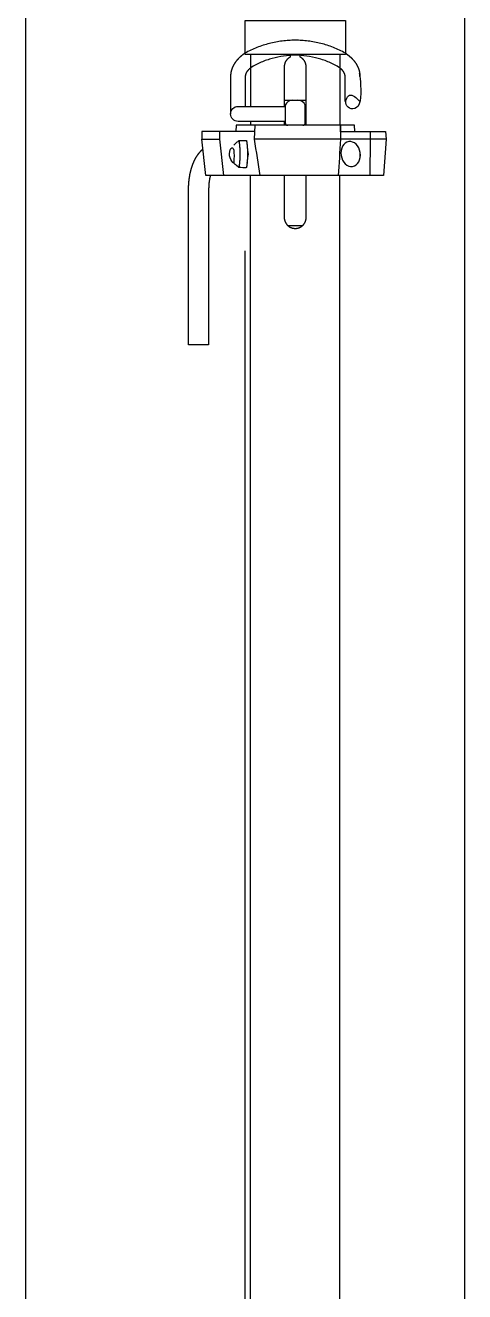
# Model space of a CAD drawing. Header units: millimetres. Extents: x 1924 to 471109, y -30014 to 109986.
# Drawn here: x 453370 to 453720, y 29561 to 30571 of the extents above; entities that cross this region are included whole.
import ezdxf

# ---------------------------------------------------------------- set-up
doc = ezdxf.new("R2010")
doc.units = ezdxf.units.MM
doc.header["$LTSCALE"] = 100
doc.linetypes.add('104', pattern=[4, 2, -2])
doc.linetypes.add('ACAD_ISO10W100', pattern=[18, 12, -3, 0, -3])
doc.layers.add('osy objektu', color=130, linetype='ACAD_ISO10W100', plot=False)
doc.layers.add('PERI_HIDDEN', color=30, linetype='104', plot=False)
doc.layers.add('rez sloupy', color=90, linetype='Continuous')

msp = doc.modelspace()

# ---------------------------------------------------------------- linework, layer by layer
at = {"color": 0, "linetype": 'ByBlock'}
for p, q in [((453549.37, 30547.612), (453549.37, 30506.112)), ((453620.46, 30547.612), (453620.46, 30491.112)), ((453576.165, 30511.112), (453593.665, 30511.112)), ((453524.645, 30486.112), (453524.645, 30480.112)), ((453549.37, 30494.112), (453549.37, 30491.112)), ((453576.165, 30494.112), (453576.165, 30491.112)), ((453579.057, 30411.112), (453590.772, 30411.112))]:
    msp.add_line(p, q, dxfattribs=at)
msp.add_lwpolyline([(453544.915, 30547.612), (453544.915, 30574.612), (453624.915, 30574.612), (453624.915, 30547.612)], close=True, dxfattribs=at)
for points in [[(453544.836, 30548.517), (453544.836, 30548.517), (453544.757, 30548.464), (453544.679, 30548.41), (453544.601, 30548.356), (453544.523, 30548.302), (453544.445, 30548.247), (453544.367, 30548.193), (453544.29, 30548.138), (453544.213, 30548.083), (453544.136, 30548.028), (453544.059, 30547.973), (453543.982, 30547.918), (453543.906, 30547.863), (453543.83, 30547.807), (453543.754, 30547.752), (453543.678, 30547.696), (453543.603, 30547.64), (453543.527, 30547.584), (453543.452, 30547.528), (453543.377, 30547.472), (453543.303, 30547.415), (453543.228, 30547.359), (453543.154, 30547.302), (453543.08, 30547.245), (453543.006, 30547.188), (453542.933, 30547.131), (453542.859, 30547.073), (453542.786, 30547.016), (453542.713, 30546.958), (453542.641, 30546.901), (453542.568, 30546.843), (453542.496, 30546.785), (453542.424, 30546.726), (453542.352, 30546.668), (453542.28, 30546.61), (453542.209, 30546.551), (453542.138, 30546.492), (453542.067, 30546.433), (453541.996, 30546.374), (453541.926, 30546.315), (453541.855, 30546.256), (453541.785, 30546.196), (453541.715, 30546.137), (453541.646, 30546.077), (453541.576, 30546.017), (453541.507, 30545.957), (453541.438, 30545.896), (453541.37, 30545.836), (453541.301, 30545.776), (453541.233, 30545.715), (453541.165, 30545.654), (453541.097, 30545.593), (453541.03, 30545.532), (453540.962, 30545.471), (453540.895, 30545.409), (453540.828, 30545.347), (453540.761, 30545.286), (453540.695, 30545.224), (453540.629, 30545.162), (453540.563, 30545.1), (453540.497, 30545.037), (453540.432, 30544.975), (453540.366, 30544.912), (453540.301, 30544.849), (453540.236, 30544.786), (453540.172, 30544.723), (453540.108, 30544.66), (453540.043, 30544.596), (453539.98, 30544.533), (453539.916, 30544.469), (453539.853, 30544.405), (453539.79, 30544.341), (453539.727, 30544.277), (453539.664, 30544.212), (453539.602, 30544.148), (453539.539, 30544.083), (453539.478, 30544.018), (453539.416, 30543.953), (453539.355, 30543.888), (453539.293, 30543.823), (453539.233, 30543.757), (453539.172, 30543.692), (453539.112, 30543.626), (453539.051, 30543.56), (453538.992, 30543.494), (453538.932, 30543.428), (453538.873, 30543.362), (453538.813, 30543.295), (453538.755, 30543.228), (453538.696, 30543.162), (453538.638, 30543.095), (453538.58, 30543.027), (453538.522, 30542.96), (453538.464, 30542.893), (453538.407, 30542.825), (453538.35, 30542.757), (453538.293, 30542.689), (453538.237, 30542.621), (453538.181, 30542.553), (453538.125, 30542.485), (453538.069, 30542.416), (453538.014, 30542.348), (453537.959, 30542.279), (453537.904, 30542.21), (453537.849, 30542.141), (453537.795, 30542.071), (453537.741, 30542.002), (453537.687, 30541.932), (453537.634, 30541.863), (453537.581, 30541.793), (453537.528, 30541.723), (453537.475, 30541.652), (453537.423, 30541.582), (453537.371, 30541.511), (453537.319, 30541.441), (453537.268, 30541.37), (453537.217, 30541.299), (453537.166, 30541.228), (453537.115, 30541.156), (453537.065, 30541.085), (453537.015, 30541.013), (453536.965, 30540.941), (453536.916, 30540.87), (453536.867, 30540.797), (453536.818, 30540.725), (453536.769, 30540.653), (453536.721, 30540.58), (453536.673, 30540.508), (453536.625, 30540.435), (453536.578, 30540.362), (453536.531, 30540.288), (453536.484, 30540.215), (453536.438, 30540.142), (453536.392, 30540.068), (453536.346, 30539.994), (453536.3, 30539.92), (453536.255, 30539.846), (453536.21, 30539.772), (453536.165, 30539.697), (453536.121, 30539.623), (453536.077, 30539.548), (453536.033, 30539.473), (453535.99, 30539.398), (453535.947, 30539.323), (453535.904, 30539.248), (453535.862, 30539.172), (453535.82, 30539.096), (453535.778, 30539.02), (453535.736, 30538.944), (453535.695, 30538.868), (453535.654, 30538.792), (453535.614, 30538.716), (453535.573, 30538.639), (453535.534, 30538.562), (453535.494, 30538.485), (453535.455, 30538.408), (453535.416, 30538.331), (453535.377, 30538.253), (453535.339, 30538.176), (453535.301, 30538.098), (453535.263, 30538.02), (453535.226, 30537.942), (453535.189, 30537.864), (453535.153, 30537.786), (453535.117, 30537.707), (453535.081, 30537.628), (453535.045, 30537.55), (453535.01, 30537.471), (453534.975, 30537.392), (453534.941, 30537.312), (453534.907, 30537.233), (453534.873, 30537.153), (453534.84, 30537.074), (453534.807, 30536.994), (453534.774, 30536.914), (453534.742, 30536.834), (453534.71, 30536.753), (453534.678, 30536.673), (453534.647, 30536.592), (453534.616, 30536.512), (453534.586, 30536.431), (453534.556, 30536.35), (453534.526, 30536.269), (453534.497, 30536.188), (453534.468, 30536.106), (453534.439, 30536.025), (453534.411, 30535.943), (453534.383, 30535.862), (453534.355, 30535.78), (453534.328, 30535.698), (453534.302, 30535.616), (453534.275, 30535.534), (453534.249, 30535.452), (453534.224, 30535.369), (453534.198, 30535.287), (453534.173, 30535.204), (453534.149, 30535.122), (453534.125, 30535.039), (453534.101, 30534.956), (453534.078, 30534.873), (453534.055, 30534.79), (453534.032, 30534.707), (453534.01, 30534.623), (453533.988, 30534.54), (453533.967, 30534.457), (453533.946, 30534.373), (453533.925, 30534.289), (453533.905, 30534.206), (453533.885, 30534.122), (453533.866, 30534.038), (453533.847, 30533.954), (453533.828, 30533.87), (453533.81, 30533.786), (453533.792, 30533.701), (453533.774, 30533.617), (453533.757, 30533.533), (453533.741, 30533.448), (453533.724, 30533.364), (453533.709, 30533.279), (453533.693, 30533.194), (453533.678, 30533.109), (453533.663, 30533.025), (453533.649, 30532.94), (453533.635, 30532.855), (453533.622, 30532.77), (453533.609, 30532.685), (453533.596, 30532.6), (453533.584, 30532.514), (453533.572, 30532.429), (453533.561, 30532.344), (453533.55, 30532.258), (453533.54, 30532.173), (453533.53, 30532.088), (453533.52, 30532.002), (453533.511, 30531.916), (453533.502, 30531.831), (453533.493, 30531.745), (453533.485, 30531.66), (453533.478, 30531.574), (453533.471, 30531.488), (453533.464, 30531.402), (453533.458, 30531.316), (453533.452, 30531.231), (453533.446, 30531.145), (453533.441, 30531.059), (453533.437, 30530.973), (453533.433, 30530.887), (453533.429, 30530.801), (453533.426, 30530.715), (453533.423, 30530.629), (453533.42, 30530.542), (453533.418, 30530.456), (453533.417, 30530.37), (453533.416, 30530.284), (453533.415, 30530.198), (453533.415, 30530.112), (453533.415, 30500.112)], [(453580.915, 30547.612), (453580.915, 30545.394), (453580.78, 30545.323), (453580.646, 30545.25), (453580.514, 30545.174), (453580.384, 30545.097), (453580.255, 30545.017), (453580.128, 30544.935), (453580.003, 30544.852), (453579.879, 30544.766), (453579.757, 30544.679), (453579.637, 30544.59), (453579.519, 30544.499), (453579.403, 30544.406), (453579.289, 30544.312), (453579.177, 30544.217), (453579.067, 30544.12), (453578.959, 30544.022), (453578.854, 30543.922), (453578.751, 30543.822), (453578.649, 30543.72), (453578.549, 30543.615), (453578.451, 30543.508), (453578.353, 30543.399), (453578.257, 30543.288), (453578.163, 30543.175), (453578.07, 30543.06), (453577.979, 30542.943), (453577.889, 30542.823), (453577.801, 30542.702), (453577.715, 30542.579), (453577.63, 30542.455), (453577.548, 30542.328), (453577.467, 30542.2), (453577.388, 30542.071), (453577.312, 30541.94), (453577.238, 30541.807), (453577.166, 30541.673), (453577.096, 30541.537), (453577.028, 30541.4), (453576.963, 30541.262), (453576.9, 30541.123), (453576.84, 30540.982), (453576.782, 30540.841), (453576.727, 30540.698), (453576.675, 30540.555), (453576.625, 30540.41), (453576.578, 30540.265), (453576.533, 30540.119), (453576.491, 30539.972), (453576.451, 30539.825), (453576.414, 30539.678), (453576.38, 30539.53), (453576.348, 30539.382), (453576.319, 30539.233), (453576.292, 30539.085), (453576.268, 30538.936), (453576.246, 30538.788), (453576.227, 30538.639), (453576.21, 30538.491), (453576.197, 30538.343), (453576.185, 30538.196), (453576.176, 30538.049), (453576.17, 30537.902), (453576.166, 30537.757), (453576.165, 30537.612), (453576.165, 30506.112)], [(453593.665, 30491.112), (453593.665, 30537.612), (453593.663, 30537.757), (453593.66, 30537.902), (453593.653, 30538.049), (453593.644, 30538.196), (453593.633, 30538.343), (453593.619, 30538.491), (453593.602, 30538.639), (453593.583, 30538.788), (453593.562, 30538.936), (453593.538, 30539.085), (453593.511, 30539.233), (453593.481, 30539.382), (453593.45, 30539.53), (453593.415, 30539.678), (453593.378, 30539.825), (453593.339, 30539.972), (453593.296, 30540.119), (453593.252, 30540.265), (453593.204, 30540.41), (453593.155, 30540.555), (453593.102, 30540.698), (453593.047, 30540.841), (453592.989, 30540.982), (453592.929, 30541.123), (453592.867, 30541.262), (453592.801, 30541.4), (453592.734, 30541.537), (453592.664, 30541.673), (453592.592, 30541.807), (453592.518, 30541.94), (453592.441, 30542.071), (453592.362, 30542.2), (453592.282, 30542.328), (453592.199, 30542.455), (453592.115, 30542.579), (453592.029, 30542.702), (453591.941, 30542.823), (453591.851, 30542.943), (453591.76, 30543.06), (453591.667, 30543.175), (453591.572, 30543.288), (453591.476, 30543.399), (453591.379, 30543.508), (453591.28, 30543.615), (453591.18, 30543.72), (453591.079, 30543.822), (453590.976, 30543.922), (453590.87, 30544.022), (453590.762, 30544.12), (453590.653, 30544.217), (453590.541, 30544.312), (453590.427, 30544.406), (453590.31, 30544.499), (453590.192, 30544.59), (453590.072, 30544.679), (453589.951, 30544.766), (453589.827, 30544.852), (453589.701, 30544.935), (453589.574, 30545.017), (453589.446, 30545.097), (453589.315, 30545.174), (453589.183, 30545.25), (453589.05, 30545.323), (453588.915, 30545.394), (453588.915, 30547.612)], [(453545.415, 30506.112), (453545.415, 30530.112), (453545.415, 30530.199), (453545.417, 30530.287), (453545.421, 30530.375), (453545.425, 30530.463), (453545.431, 30530.551), (453545.439, 30530.64), (453545.448, 30530.73), (453545.453, 30530.774), (453545.458, 30530.819), (453545.464, 30530.864), (453545.47, 30530.909), (453545.477, 30530.954), (453545.484, 30531), (453545.491, 30531.045), (453545.499, 30531.091), (453545.507, 30531.136), (453545.516, 30531.182), (453545.525, 30531.228), (453545.534, 30531.274), (453545.544, 30531.32), (453545.554, 30531.366), (453545.565, 30531.413), (453545.576, 30531.459), (453545.587, 30531.506), (453545.599, 30531.553), (453545.612, 30531.6), (453545.625, 30531.647), (453545.638, 30531.694), (453545.652, 30531.742), (453545.666, 30531.789), (453545.681, 30531.837), (453545.696, 30531.885), (453545.712, 30531.933), (453545.728, 30531.981), (453545.744, 30532.03), (453545.762, 30532.078), (453545.779, 30532.127), (453545.797, 30532.176), (453545.816, 30532.225), (453545.835, 30532.274), (453545.854, 30532.324), (453545.875, 30532.373), (453545.895, 30532.423), (453545.916, 30532.473), (453545.938, 30532.523), (453545.96, 30532.574), (453545.983, 30532.625), (453546.006, 30532.675), (453546.03, 30532.726), (453546.054, 30532.778), (453546.079, 30532.829), (453546.104, 30532.881), (453546.13, 30532.933), (453546.157, 30532.985), (453546.184, 30533.037), (453546.211, 30533.09), (453546.239, 30533.143), (453546.268, 30533.196), (453546.297, 30533.249), (453546.327, 30533.302), (453546.358, 30533.356), (453546.389, 30533.41), (453546.42, 30533.464), (453546.453, 30533.519), (453546.486, 30533.574), (453546.519, 30533.629), (453546.553, 30533.684), (453546.588, 30533.739), (453546.623, 30533.795), (453546.659, 30533.851), (453546.695, 30533.907), (453546.733, 30533.963), (453546.771, 30534.02), (453546.809, 30534.077), (453546.848, 30534.134), (453546.888, 30534.191), (453546.928, 30534.248), (453546.969, 30534.305), (453547.011, 30534.363), (453547.054, 30534.421), (453547.097, 30534.479), (453547.14, 30534.537), (453547.185, 30534.595), (453547.23, 30534.653), (453547.275, 30534.712), (453547.322, 30534.77), (453547.369, 30534.829), (453547.416, 30534.888), (453547.465, 30534.947), (453547.514, 30535.007), (453547.563, 30535.066), (453547.614, 30535.126), (453547.665, 30535.185), (453547.716, 30535.245), (453547.769, 30535.305), (453547.822, 30535.365), (453547.875, 30535.425), (453547.93, 30535.485), (453547.985, 30535.545), (453548.04, 30535.606), (453548.097, 30535.666), (453548.154, 30535.727), (453548.212, 30535.787), (453548.27, 30535.848), (453548.329, 30535.909), (453548.389, 30535.97), (453548.45, 30536.031), (453548.511, 30536.092), (453548.573, 30536.153), (453548.635, 30536.214), (453548.698, 30536.276), (453548.762, 30536.337), (453548.827, 30536.398), (453548.893, 30536.46), (453548.959, 30536.521), (453549.025, 30536.583), (453549.093, 30536.644), (453549.161, 30536.706), (453549.23, 30536.768), (453549.299, 30536.829), (453549.37, 30536.891)], [(453620.46, 30536.891), (453620.53, 30536.829), (453620.6, 30536.768), (453620.669, 30536.706), (453620.737, 30536.644), (453620.804, 30536.583), (453620.871, 30536.521), (453620.937, 30536.46), (453621.003, 30536.398), (453621.067, 30536.337), (453621.132, 30536.276), (453621.195, 30536.214), (453621.258, 30536.153), (453621.32, 30536.092), (453621.381, 30536.031), (453621.441, 30535.97), (453621.501, 30535.909), (453621.561, 30535.848), (453621.619, 30535.787), (453621.677, 30535.726), (453621.734, 30535.666), (453621.79, 30535.605), (453621.846, 30535.545), (453621.901, 30535.485), (453621.955, 30535.425), (453622.009, 30535.365), (453622.062, 30535.305), (453622.114, 30535.246), (453622.165, 30535.186), (453622.216, 30535.127), (453622.266, 30535.067), (453622.315, 30535.008), (453622.364, 30534.949), (453622.412, 30534.89), (453622.46, 30534.832), (453622.506, 30534.773), (453622.552, 30534.714), (453622.598, 30534.656), (453622.643, 30534.598), (453622.687, 30534.54), (453622.73, 30534.482), (453622.773, 30534.425), (453622.815, 30534.367), (453622.857, 30534.31), (453622.897, 30534.252), (453622.938, 30534.195), (453622.977, 30534.139), (453623.016, 30534.082), (453623.055, 30534.025), (453623.092, 30533.969), (453623.13, 30533.913), (453623.166, 30533.857), (453623.202, 30533.801), (453623.237, 30533.745), (453623.272, 30533.69), (453623.306, 30533.634), (453623.339, 30533.579), (453623.372, 30533.524), (453623.405, 30533.469), (453623.436, 30533.415), (453623.467, 30533.36), (453623.498, 30533.306), (453623.528, 30533.252), (453623.557, 30533.198), (453623.586, 30533.145), (453623.614, 30533.091), (453623.642, 30533.038), (453623.669, 30532.985), (453623.696, 30532.932), (453623.722, 30532.88), (453623.747, 30532.827), (453623.772, 30532.775), (453623.796, 30532.723), (453623.82, 30532.671), (453623.844, 30532.62), (453623.866, 30532.568), (453623.888, 30532.517), (453623.91, 30532.466), (453623.931, 30532.416), (453623.952, 30532.365), (453623.972, 30532.315), (453623.992, 30532.265), (453624.011, 30532.215), (453624.029, 30532.166), (453624.047, 30532.116), (453624.065, 30532.067), (453624.082, 30532.019), (453624.098, 30531.97), (453624.114, 30531.922), (453624.13, 30531.873), (453624.145, 30531.826), (453624.16, 30531.778), (453624.174, 30531.73), (453624.188, 30531.683), (453624.201, 30531.636), (453624.214, 30531.589), (453624.227, 30531.542), (453624.239, 30531.496), (453624.25, 30531.449), (453624.261, 30531.403), (453624.272, 30531.357), (453624.283, 30531.311), (453624.292, 30531.265), (453624.302, 30531.22), (453624.311, 30531.174), (453624.32, 30531.129), (453624.328, 30531.084), (453624.336, 30531.039), (453624.344, 30530.994), (453624.351, 30530.949), (453624.357, 30530.904), (453624.364, 30530.859), (453624.37, 30530.815), (453624.375, 30530.77), (453624.38, 30530.726), (453624.385, 30530.682), (453624.39, 30530.638), (453624.394, 30530.594), (453624.397, 30530.55), (453624.404, 30530.462), (453624.409, 30530.374), (453624.412, 30530.286), (453624.414, 30530.199), (453624.415, 30530.112), (453624.415, 30510.112)], [(453552.731, 30486.112), (453510.645, 30486.112), (453510.645, 30480.112)], [(453632.427, 30486.112), (453632.165, 30491.112), (453537.815, 30491.112), (453537.553, 30486.112)], [(453557.105, 30451.112), (453556.551, 30454.542), (453555.989, 30458.025), (453555.419, 30461.563), (453554.842, 30465.156), (453554.256, 30468.807), (453553.661, 30472.515), (453553.058, 30476.283), (453552.446, 30480.112), (453552.969, 30491.112)], [(453620.95, 30491.112), (453620.956, 30490.114), (453620.962, 30489.115), (453620.967, 30488.115), (453620.973, 30487.114), (453620.978, 30486.112), (453656.968, 30486.112), (453657.384, 30480.112), (453552.446, 30480.112)], [(453620.837, 30491.112), (453620.849, 30488.922), (453620.861, 30486.728), (453620.873, 30484.528), (453620.885, 30482.322), (453620.897, 30480.112), (453620.695, 30476.299), (453620.492, 30472.542), (453620.289, 30468.838), (453620.085, 30465.188), (453619.88, 30461.591), (453619.674, 30458.046), (453619.468, 30454.553), (453619.261, 30451.112)], [(453644.747, 30451.112), (453644.884, 30480.112), (453644.802, 30486.112)], [(453657.384, 30480.112), (453655.298, 30451.112), (453513.729, 30451.112), (453510.645, 30480.112), (453524.645, 30480.112), (453527.729, 30451.112)], [(453517.305, 30451.112), (453517.266, 30450.959), (453517.226, 30450.805), (453517.187, 30450.65), (453517.149, 30450.494), (453517.111, 30450.338), (453517.074, 30450.181), (453517.037, 30450.023), (453517.001, 30449.864), (453516.965, 30449.704), (453516.93, 30449.543), (453516.896, 30449.382), (453516.862, 30449.22), (453516.828, 30449.057), (453516.796, 30448.894), (453516.732, 30448.565), (453516.67, 30448.233), (453516.611, 30447.899), (453516.554, 30447.562), (453516.5, 30447.223), (453516.448, 30446.881), (453516.398, 30446.538), (453516.351, 30446.192), (453516.307, 30445.844), (453516.265, 30445.495), (453516.226, 30445.144), (453516.19, 30444.791), (453516.156, 30444.437), (453516.125, 30444.081), (453516.096, 30443.724), (453516.07, 30443.366), (453516.047, 30443.007), (453516.027, 30442.647), (453516.009, 30442.287), (453515.994, 30441.925), (453515.981, 30441.563), (453515.971, 30441.201), (453515.965, 30440.838), (453515.96, 30440.475), (453515.959, 30440.112), (453515.959, 30316.112), (453499.959, 30316.112), (453499.959, 30440.112), (453499.96, 30440.406), (453499.962, 30440.701), (453499.965, 30440.995), (453499.97, 30441.289), (453499.976, 30441.584), (453499.983, 30441.878), (453499.992, 30442.172), (453500.002, 30442.466), (453500.014, 30442.76), (453500.027, 30443.053), (453500.041, 30443.347), (453500.057, 30443.64), (453500.073, 30443.933), (453500.092, 30444.226), (453500.111, 30444.518), (453500.132, 30444.811), (453500.155, 30445.103), (453500.178, 30445.394), (453500.203, 30445.686), (453500.23, 30445.977), (453500.258, 30446.268), (453500.287, 30446.558), (453500.317, 30446.848), (453500.349, 30447.138), (453500.382, 30447.427), (453500.417, 30447.715), (453500.453, 30448.004), (453500.49, 30448.291), (453500.528, 30448.579), (453500.568, 30448.866), (453500.609, 30449.152), (453500.652, 30449.437), (453500.696, 30449.723), (453500.741, 30450.007), (453500.788, 30450.291), (453500.836, 30450.574), (453500.885, 30450.857), (453500.936, 30451.139), (453500.988, 30451.421), (453501.041, 30451.701), (453501.096, 30451.981), (453501.152, 30452.261), (453501.21, 30452.539), (453501.268, 30452.817), (453501.328, 30453.094), (453501.39, 30453.371), (453501.453, 30453.646), (453501.517, 30453.921), (453501.582, 30454.195), (453501.649, 30454.469), (453501.718, 30454.741), (453501.787, 30455.012), (453501.858, 30455.283), (453501.931, 30455.553), (453502.004, 30455.822), (453502.079, 30456.09), (453502.156, 30456.357), (453502.234, 30456.623), (453502.313, 30456.888), (453502.393, 30457.152), (453502.475, 30457.416), (453502.559, 30457.678), (453502.643, 30457.939), (453502.73, 30458.199), (453502.773, 30458.329), (453502.817, 30458.458), (453502.861, 30458.588), (453502.906, 30458.717), (453502.951, 30458.845), (453502.996, 30458.974), (453503.042, 30459.102), (453503.088, 30459.23), (453503.134, 30459.357), (453503.181, 30459.485), (453503.228, 30459.612), (453503.275, 30459.738), (453503.323, 30459.865), (453503.371, 30459.991), (453503.419, 30460.117), (453503.468, 30460.243), (453503.517, 30460.368), (453503.566, 30460.493), (453503.616, 30460.618), (453503.666, 30460.743), (453503.717, 30460.867), (453503.768, 30460.991), (453503.819, 30461.114), (453503.87, 30461.238), (453503.922, 30461.361), (453503.975, 30461.484), (453504.027, 30461.606), (453504.08, 30461.728), (453504.134, 30461.85), (453504.187, 30461.972), (453504.242, 30462.093), (453504.296, 30462.214), (453504.351, 30462.335), (453504.406, 30462.455), (453504.462, 30462.575), (453504.518, 30462.695), (453504.574, 30462.814), (453504.631, 30462.933), (453504.688, 30463.052), (453504.745, 30463.17), (453504.803, 30463.289), (453504.862, 30463.406), (453504.92, 30463.524), (453504.979, 30463.641), (453505.039, 30463.758), (453505.098, 30463.874), (453505.159, 30463.991), (453505.219, 30464.107), (453505.28, 30464.222), (453505.341, 30464.337), (453505.403, 30464.452), (453505.465, 30464.567), (453505.528, 30464.681), (453505.591, 30464.795), (453505.654, 30464.908), (453505.718, 30465.021), (453505.782, 30465.134), (453505.847, 30465.247), (453505.912, 30465.359), (453505.977, 30465.471), (453506.043, 30465.582), (453506.109, 30465.693), (453506.176, 30465.804), (453506.242, 30465.914), (453506.31, 30466.024), (453506.378, 30466.134), (453506.446, 30466.243), (453506.515, 30466.352), (453506.584, 30466.461), (453506.653, 30466.569), (453506.723, 30466.677), (453506.793, 30466.784), (453506.864, 30466.892), (453506.935, 30466.998), (453507.007, 30467.105), (453507.079, 30467.211), (453507.151, 30467.316), (453507.224, 30467.422), (453507.298, 30467.526), (453507.371, 30467.631), (453507.446, 30467.735), (453507.52, 30467.839), (453507.596, 30467.942), (453507.671, 30468.045), (453507.747, 30468.148), (453507.824, 30468.25), (453507.901, 30468.352), (453507.978, 30468.453), (453508.056, 30468.554), (453508.134, 30468.655), (453508.213, 30468.755), (453508.293, 30468.855), (453508.372, 30468.954), (453508.453, 30469.053), (453508.533, 30469.152), (453508.615, 30469.25), (453508.696, 30469.347), (453508.779, 30469.445), (453508.862, 30469.541), (453508.945, 30469.638), (453509.029, 30469.733), (453509.113, 30469.829), (453509.198, 30469.924), (453509.283, 30470.018), (453509.369, 30470.112), (453509.455, 30470.206), (453509.542, 30470.299), (453509.629, 30470.391), (453509.717, 30470.483), (453509.806, 30470.575), (453509.895, 30470.666), (453509.984, 30470.757), (453510.075, 30470.847), (453510.165, 30470.937), (453510.256, 30471.026), (453510.348, 30471.114), (453510.44, 30471.202), (453510.533, 30471.29), (453510.627, 30471.377), (453510.721, 30471.464), (453510.815, 30471.55), (453510.91, 30471.635), (453511.006, 30471.72), (453511.102, 30471.805), (453511.199, 30471.888), (453511.296, 30471.972), (453511.394, 30472.055), (453511.493, 30472.137)], [(453549.415, 28633.112), (453549.415, 30327.362), (453549.37, 30342.362), (453549.37, 30451.112)], [(453576.165, 30451.112), (453576.165, 30417.612), (453576.165, 30417.508), (453576.167, 30417.404), (453576.171, 30417.3), (453576.175, 30417.195), (453576.181, 30417.09), (453576.188, 30416.985), (453576.197, 30416.879), (453576.206, 30416.773), (453576.217, 30416.668), (453576.23, 30416.562), (453576.243, 30416.455), (453576.258, 30416.349), (453576.275, 30416.243), (453576.292, 30416.137), (453576.311, 30416.031), (453576.331, 30415.924), (453576.353, 30415.818), (453576.376, 30415.712), (453576.4, 30415.607), (453576.425, 30415.501), (453576.452, 30415.395), (453576.48, 30415.29), (453576.51, 30415.185), (453576.54, 30415.08), (453576.572, 30414.976), (453576.606, 30414.872), (453576.64, 30414.768), (453576.676, 30414.665), (453576.714, 30414.562), (453576.752, 30414.46), (453576.792, 30414.358), (453576.833, 30414.257), (453576.876, 30414.156), (453576.92, 30414.056), (453576.965, 30413.957), (453577.011, 30413.858), (453577.059, 30413.76), (453577.108, 30413.662), (453577.158, 30413.565), (453577.209, 30413.469), (453577.261, 30413.374), (453577.315, 30413.279), (453577.369, 30413.185), (453577.425, 30413.092), (453577.482, 30412.999), (453577.539, 30412.908), (453577.598, 30412.817), (453577.658, 30412.727), (453577.718, 30412.638), (453577.78, 30412.55), (453577.842, 30412.463), (453577.906, 30412.377), (453577.97, 30412.292), (453578.035, 30412.208), (453578.101, 30412.125), (453578.168, 30412.043), (453578.235, 30411.961), (453578.303, 30411.881), (453578.372, 30411.802), (453578.442, 30411.725), (453578.512, 30411.648), (453578.583, 30411.572), (453578.655, 30411.498), (453578.727, 30411.425), (453578.8, 30411.352), (453578.875, 30411.281), (453578.95, 30411.21), (453579.027, 30411.139), (453579.105, 30411.07), (453579.184, 30411.001), (453579.264, 30410.932), (453579.345, 30410.865), (453579.427, 30410.798), (453579.51, 30410.732), (453579.595, 30410.667), (453579.68, 30410.603), (453579.766, 30410.54), (453579.853, 30410.477), (453579.941, 30410.416), (453580.03, 30410.355), (453580.12, 30410.295), (453580.21, 30410.237), (453580.302, 30410.179), (453580.394, 30410.122), (453580.487, 30410.067), (453580.581, 30410.012), (453580.676, 30409.958), (453580.772, 30409.906), (453580.868, 30409.855), (453580.965, 30409.805), (453581.062, 30409.756), (453581.161, 30409.708), (453581.259, 30409.662), (453581.359, 30409.617), (453581.459, 30409.573), (453581.56, 30409.53), (453581.661, 30409.489), (453581.763, 30409.449), (453581.865, 30409.411), (453581.968, 30409.373), (453582.071, 30409.337), (453582.175, 30409.303), (453582.279, 30409.269), (453582.383, 30409.237), (453582.488, 30409.206), (453582.593, 30409.177), (453582.698, 30409.149), (453582.804, 30409.122), (453582.909, 30409.097), (453583.015, 30409.073), (453583.121, 30409.05), (453583.227, 30409.028), (453583.334, 30409.008), (453583.44, 30408.989), (453583.546, 30408.972), (453583.652, 30408.955), (453583.758, 30408.94), (453583.865, 30408.927), (453583.971, 30408.914), (453584.076, 30408.903), (453584.182, 30408.893), (453584.288, 30408.885), (453584.393, 30408.878), (453584.498, 30408.872), (453584.603, 30408.867), (453584.707, 30408.864), (453584.811, 30408.862), (453584.915, 30408.862), (453585.018, 30408.862), (453585.122, 30408.864), (453585.227, 30408.867), (453585.332, 30408.872), (453585.437, 30408.878), (453585.542, 30408.885), (453585.647, 30408.893), (453585.753, 30408.903), (453585.859, 30408.914), (453585.965, 30408.927), (453586.071, 30408.94), (453586.177, 30408.955), (453586.283, 30408.972), (453586.39, 30408.989), (453586.496, 30409.008), (453586.602, 30409.028), (453586.708, 30409.05), (453586.814, 30409.073), (453586.92, 30409.097), (453587.026, 30409.122), (453587.131, 30409.149), (453587.236, 30409.177), (453587.341, 30409.206), (453587.446, 30409.237), (453587.551, 30409.269), (453587.655, 30409.303), (453587.758, 30409.337), (453587.862, 30409.373), (453587.964, 30409.411), (453588.067, 30409.449), (453588.168, 30409.489), (453588.27, 30409.53), (453588.37, 30409.573), (453588.471, 30409.617), (453588.57, 30409.662), (453588.669, 30409.708), (453588.767, 30409.756), (453588.865, 30409.805), (453588.962, 30409.855), (453589.058, 30409.906), (453589.153, 30409.958), (453589.248, 30410.012), (453589.342, 30410.067), (453589.435, 30410.122), (453589.528, 30410.179), (453589.619, 30410.237), (453589.71, 30410.295), (453589.8, 30410.355), (453589.889, 30410.416), (453589.977, 30410.477), (453590.064, 30410.54), (453590.15, 30410.603), (453590.235, 30410.667), (453590.319, 30410.732), (453590.402, 30410.798), (453590.485, 30410.865), (453590.566, 30410.932), (453590.646, 30411.001), (453590.725, 30411.07), (453590.802, 30411.139), (453590.879, 30411.21), (453590.955, 30411.281), (453591.029, 30411.352), (453591.102, 30411.425), (453591.175, 30411.498), (453591.246, 30411.572), (453591.317, 30411.648), (453591.388, 30411.725), (453591.457, 30411.802), (453591.526, 30411.881), (453591.594, 30411.961), (453591.662, 30412.043), (453591.729, 30412.125), (453591.795, 30412.208), (453591.86, 30412.292), (453591.924, 30412.377), (453591.987, 30412.463), (453592.05, 30412.55), (453592.111, 30412.638), (453592.172, 30412.727), (453592.232, 30412.817), (453592.29, 30412.908), (453592.348, 30412.999), (453592.405, 30413.092), (453592.46, 30413.185), (453592.515, 30413.279), (453592.568, 30413.374), (453592.621, 30413.469), (453592.672, 30413.565), (453592.722, 30413.662), (453592.771, 30413.76), (453592.818, 30413.858), (453592.865, 30413.957), (453592.91, 30414.056), (453592.954, 30414.156), (453592.996, 30414.257), (453593.037, 30414.358), (453593.077, 30414.46), (453593.116, 30414.562), (453593.153, 30414.665), (453593.189, 30414.768), (453593.224, 30414.872), (453593.257, 30414.976), (453593.289, 30415.08), (453593.32, 30415.185), (453593.349, 30415.29), (453593.377, 30415.395), (453593.404, 30415.501), (453593.43, 30415.607), (453593.454, 30415.712), (453593.477, 30415.818), (453593.498, 30415.924), (453593.518, 30416.031), (453593.537, 30416.137), (453593.555, 30416.243), (453593.571, 30416.349), (453593.586, 30416.455), (453593.6, 30416.562), (453593.612, 30416.668), (453593.623, 30416.773), (453593.633, 30416.879), (453593.641, 30416.985), (453593.649, 30417.09), (453593.654, 30417.195), (453593.659, 30417.3), (453593.662, 30417.404), (453593.664, 30417.508), (453593.665, 30417.612), (453593.665, 30451.112)], [(453620.415, 28633.112), (453620.415, 30327.362), (453620.46, 30342.362), (453620.46, 30451.112)]]:
    msp.add_lwpolyline(points, dxfattribs=at)
for points in [[(453576.915, 30494.112), (453539.415, 30494.112, -1), (453539.415, 30506.112), (453576.915, 30506.112)], [(453576.915, 30507.112), (453576.915, 30493.112, 0.41421356), (453578.915, 30491.112)], [(453590.915, 30491.112, 0.41421356), (453592.915, 30493.112), (453592.915, 30507.112)]]:
    msp.add_lwpolyline(points, format="xyb", dxfattribs=at)
for centre, start, end in [((453582.915, 30504.612), 90, 157.380135), ((453586.915, 30504.612), 22.619865, 90)]:
    msp.add_arc(centre, 6.5, start, end, dxfattribs=at)
at = {"color": 0, "linetype": 'ByBlock', "extrusion": (0, 0, -1)}
msp.add_ellipse((453629.104, 30468.112), major_axis=(1.499, -9.935), ratio=0.76164659, dxfattribs=at)
for centre, major_axis, ratio, start_param, end_param in [((453539.953, 30468.112), (0, 8.5), 0.8660254, 1.21344347, 1.92814919), ((453641.929, 30468.112), (-1.456, -9.972), 0.50974852, 1.21159877, 1.5187321)]:
    msp.add_ellipse(centre, major_axis=major_axis, ratio=ratio, start_param=start_param, end_param=end_param, dxfattribs=at)
at = {"color": 0, "linetype": 'ByBlock'}
for points, weights, knots in [([(453624.915, 30548.558), (453624.954, 30548.538), (453624.994, 30548.517), (453625.033, 30548.491), (453625.072, 30548.464), (453625.111, 30548.437), (453625.151, 30548.41), (453625.19, 30548.383), (453625.229, 30548.356), (453625.268, 30548.329), (453625.307, 30548.302), (453625.346, 30548.274), (453625.385, 30548.247), (453625.423, 30548.22), (453625.462, 30548.193), (453625.501, 30548.165), (453625.54, 30548.138), (453625.578, 30548.111), (453625.617, 30548.083), (453625.655, 30548.056), (453625.694, 30548.028), (453625.732, 30548.001), (453625.771, 30547.973), (453625.809, 30547.946), (453625.847, 30547.918), (453625.885, 30547.891), (453625.923, 30547.863), (453625.962, 30547.835), (453626, 30547.807), (453626.038, 30547.78), (453626.076, 30547.752), (453626.113, 30547.724), (453626.151, 30547.696), (453626.189, 30547.668), (453626.227, 30547.64), (453626.264, 30547.612), (453626.302, 30547.584), (453626.34, 30547.556), (453626.377, 30547.528), (453626.415, 30547.5), (453626.452, 30547.472), (453626.489, 30547.443), (453626.527, 30547.415), (453626.564, 30547.387), (453626.601, 30547.359), (453626.638, 30547.33), (453626.675, 30547.302), (453626.712, 30547.273), (453626.749, 30547.245), (453626.786, 30547.216), (453626.823, 30547.188), (453626.86, 30547.159), (453626.897, 30547.131), (453626.934, 30547.102), (453626.97, 30547.073), (453627.007, 30547.045), (453627.044, 30547.016), (453627.08, 30546.987), (453627.117, 30546.958), (453627.153, 30546.929), (453627.189, 30546.9), (453627.226, 30546.871), (453627.262, 30546.842), (453627.298, 30546.813), (453627.334, 30546.784), (453627.37, 30546.755), (453627.406, 30546.726), (453627.442, 30546.697), (453627.478, 30546.668), (453627.514, 30546.638), (453627.55, 30546.609), (453627.586, 30546.58), (453627.622, 30546.551), (453627.657, 30546.521), (453627.693, 30546.492), (453627.728, 30546.462), (453627.764, 30546.433), (453627.799, 30546.403), (453627.835, 30546.374), (453627.87, 30546.344), (453627.906, 30546.314), (453627.941, 30546.285), (453627.976, 30546.255), (453628.011, 30546.225), (453628.046, 30546.195), (453628.081, 30546.166), (453628.116, 30546.136), (453628.151, 30546.106), (453628.186, 30546.076), (453628.221, 30546.046), (453628.255, 30546.016), (453628.29, 30545.986), (453628.325, 30545.956), (453628.359, 30545.925), (453628.394, 30545.895), (453628.428, 30545.865), (453628.463, 30545.835), (453628.497, 30545.805), (453628.531, 30545.774), (453628.565, 30545.744), (453628.6, 30545.714), (453628.634, 30545.683), (453628.668, 30545.653), (453628.702, 30545.622), (453628.736, 30545.592), (453628.769, 30545.561), (453628.803, 30545.53), (453628.837, 30545.5), (453628.871, 30545.469), (453628.904, 30545.438), (453628.938, 30545.408), (453628.971, 30545.377), (453629.005, 30545.346), (453629.038, 30545.315), (453629.072, 30545.284), (453629.105, 30545.253), (453629.138, 30545.222), (453629.171, 30545.191), (453629.205, 30545.16), (453629.238, 30545.129), (453629.271, 30545.098), (453629.303, 30545.067), (453629.336, 30545.035), (453629.369, 30545.004), (453629.402, 30544.973), (453629.435, 30544.941), (453629.467, 30544.91), (453629.5, 30544.879), (453629.532, 30544.847), (453629.565, 30544.816), (453629.597, 30544.784), (453629.629, 30544.753), (453629.662, 30544.721), (453629.694, 30544.689), (453629.726, 30544.658), (453629.758, 30544.626), (453629.79, 30544.594), (453629.822, 30544.563), (453629.854, 30544.531), (453629.886, 30544.499), (453629.918, 30544.467), (453629.949, 30544.435), (453629.981, 30544.403), (453630.013, 30544.371), (453630.044, 30544.339), (453630.076, 30544.307), (453630.107, 30544.275), (453630.138, 30544.243), (453630.17, 30544.21), (453630.201, 30544.178), (453630.232, 30544.146), (453630.263, 30544.114), (453630.294, 30544.081), (453630.325, 30544.049), (453630.356, 30544.016), (453630.387, 30543.984), (453630.418, 30543.951), (453630.448, 30543.919), (453630.479, 30543.886), (453630.51, 30543.854), (453630.54, 30543.821), (453630.571, 30543.788), (453630.601, 30543.756), (453630.631, 30543.723), (453630.662, 30543.69), (453630.692, 30543.657), (453630.722, 30543.624), (453630.752, 30543.591), (453630.782, 30543.558), (453630.812, 30543.525), (453630.842, 30543.492), (453630.872, 30543.459), (453630.902, 30543.426), (453630.931, 30543.393), (453630.961, 30543.36), (453630.99, 30543.327), (453631.02, 30543.293), (453631.049, 30543.26), (453631.079, 30543.227), (453631.108, 30543.193), (453631.137, 30543.16), (453631.166, 30543.126), (453631.195, 30543.093), (453631.224, 30543.059), (453631.253, 30543.026), (453631.282, 30542.992), (453631.311, 30542.959), (453631.34, 30542.925), (453631.369, 30542.891), (453631.397, 30542.857), (453631.426, 30542.824), (453631.454, 30542.79), (453631.483, 30542.756), (453631.511, 30542.722), (453631.539, 30542.688), (453631.568, 30542.654), (453631.596, 30542.62), (453631.624, 30542.586), (453631.652, 30542.552), (453631.68, 30542.518), (453631.708, 30542.483), (453631.736, 30542.449), (453631.763, 30542.415), (453631.791, 30542.381), (453631.819, 30542.346), (453631.846, 30542.312), (453631.874, 30542.278), (453631.901, 30542.243), (453631.928, 30542.209), (453631.956, 30542.174), (453631.983, 30542.14), (453632.01, 30542.105), (453632.037, 30542.07), (453632.064, 30542.036), (453632.091, 30542.001), (453632.118, 30541.966), (453632.145, 30541.931), (453632.171, 30541.896), (453632.198, 30541.862), (453632.225, 30541.827), (453632.251, 30541.792), (453632.277, 30541.757), (453632.304, 30541.722), (453632.33, 30541.687), (453632.356, 30541.651), (453632.382, 30541.616), (453632.409, 30541.581), (453632.435, 30541.546), (453632.461, 30541.511), (453632.486, 30541.475), (453632.512, 30541.44), (453632.538, 30541.405), (453632.564, 30541.369), (453632.589, 30541.334), (453632.615, 30541.298), (453632.64, 30541.263), (453632.665, 30541.227), (453632.691, 30541.191), (453632.716, 30541.156), (453632.741, 30541.12), (453632.766, 30541.084), (453632.791, 30541.049), (453632.816, 30541.013), (453632.841, 30540.977), (453632.866, 30540.941), (453632.89, 30540.905), (453632.915, 30540.869), (453632.94, 30540.833), (453632.964, 30540.797), (453632.989, 30540.761), (453633.013, 30540.725), (453633.037, 30540.689), (453633.061, 30540.652), (453633.086, 30540.616), (453633.11, 30540.58), (453633.134, 30540.544), (453633.158, 30540.507), (453633.181, 30540.471), (453633.205, 30540.434), (453633.229, 30540.398), (453633.252, 30540.361), (453633.276, 30540.325), (453633.299, 30540.288), (453633.323, 30540.252), (453633.346, 30540.215), (453633.369, 30540.178), (453633.392, 30540.141), (453633.416, 30540.105), (453633.439, 30540.068), (453633.461, 30540.031), (453633.484, 30539.994), (453633.507, 30539.957), (453633.53, 30539.92), (453633.552, 30539.883), (453633.575, 30539.846), (453633.597, 30539.809), (453633.62, 30539.772), (453633.642, 30539.735), (453633.664, 30539.697), (453633.687, 30539.66), (453633.709, 30539.623), (453633.731, 30539.585), (453633.753, 30539.548), (453633.775, 30539.511), (453633.796, 30539.473), (453633.818, 30539.436), (453633.84, 30539.398), (453633.861, 30539.361), (453633.883, 30539.323), (453633.904, 30539.285), (453633.925, 30539.248), (453633.947, 30539.21), (453633.968, 30539.172), (453633.989, 30539.134), (453634.01, 30539.096), (453634.031, 30539.058), (453634.052, 30539.021), (453634.073, 30538.983), (453634.093, 30538.945), (453634.114, 30538.906), (453634.134, 30538.868), (453634.155, 30538.83), (453634.175, 30538.792), (453634.196, 30538.754), (453634.216, 30538.716), (453634.236, 30538.677), (453634.256, 30538.639), (453634.276, 30538.601), (453634.296, 30538.562), (453634.316, 30538.524), (453634.335, 30538.485), (453634.355, 30538.447), (453634.375, 30538.408), (453634.394, 30538.37), (453634.414, 30538.331), (453634.433, 30538.292), (453634.452, 30538.253), (453634.471, 30538.215), (453634.49, 30538.176), (453634.509, 30538.137), (453634.528, 30538.098), (453634.547, 30538.059), (453634.566, 30538.02), (453634.585, 30537.981), (453634.603, 30537.942), (453634.622, 30537.903), (453634.64, 30537.864), (453634.658, 30537.825), (453634.677, 30537.785), (453634.695, 30537.746), (453634.713, 30537.707), (453634.731, 30537.668), (453634.749, 30537.628), (453634.766, 30537.589), (453634.784, 30537.549), (453634.802, 30537.51), (453634.819, 30537.47), (453634.837, 30537.431), (453634.854, 30537.391), (453634.871, 30537.352), (453634.888, 30537.312), (453634.905, 30537.272), (453634.922, 30537.232), (453634.939, 30537.193), (453634.956, 30537.153), (453634.973, 30537.113), (453634.989, 30537.073), (453635.006, 30537.033), (453635.022, 30536.993), (453635.039, 30536.953), (453635.055, 30536.913), (453635.071, 30536.873), (453635.087, 30536.833), (453635.103, 30536.793), (453635.119, 30536.753), (453635.135, 30536.713), (453635.151, 30536.672), (453635.166, 30536.632), (453635.182, 30536.592), (453635.197, 30536.552), (453635.213, 30536.511), (453635.228, 30536.471), (453635.243, 30536.43), (453635.258, 30536.39), (453635.273, 30536.35), (453635.288, 30536.309), (453635.303, 30536.268), (453635.318, 30536.228), (453635.333, 30536.187), (453635.347, 30536.147), (453635.362, 30536.106), (453635.376, 30536.065), (453635.39, 30536.025), (453635.404, 30535.984), (453635.418, 30535.943), (453635.432, 30535.902), (453635.446, 30535.861), (453635.46, 30535.82), (453635.474, 30535.779), (453635.487, 30535.739), (453635.501, 30535.698), (453635.514, 30535.657), (453635.528, 30535.616), (453635.541, 30535.574), (453635.554, 30535.533), (453635.567, 30535.492), (453635.58, 30535.451), (453635.593, 30535.41), (453635.606, 30535.369), (453635.618, 30535.328), (453635.631, 30535.286), (453635.643, 30535.245), (453635.656, 30535.204), (453635.668, 30535.162), (453635.68, 30535.121), (453635.692, 30535.08), (453635.704, 30535.038), (453635.716, 30534.997), (453635.728, 30534.955), (453635.74, 30534.914), (453635.752, 30534.872), (453635.763, 30534.831), (453635.775, 30534.789), (453635.786, 30534.748), (453635.797, 30534.706), (453635.808, 30534.665), (453635.819, 30534.623), (453635.83, 30534.581), (453635.841, 30534.54), (453635.852, 30534.498), (453635.862, 30534.456), (453635.873, 30534.414), (453635.883, 30534.373), (453635.894, 30534.331), (453635.904, 30534.289), (453635.914, 30534.247), (453635.924, 30534.205), (453635.934, 30534.163), (453635.944, 30534.121), (453635.954, 30534.079), (453635.964, 30534.037), (453635.973, 30533.995), (453635.983, 30533.953), (453635.992, 30533.911), (453636.001, 30533.869), (453636.011, 30533.827), (453636.02, 30533.785), (453636.029, 30533.743), (453636.038, 30533.701), (453636.046, 30533.659), (453636.055, 30533.617), (453636.063, 30533.574), (453636.072, 30533.532), (453636.08, 30533.49), (453636.089, 30533.448), (453636.097, 30533.406), (453636.105, 30533.363), (453636.113, 30533.321), (453636.121, 30533.279), (453636.129, 30533.236), (453636.136, 30533.194), (453636.144, 30533.152), (453636.151, 30533.109), (453636.159, 30533.067), (453636.166, 30533.024), (453636.173, 30532.982), (453636.18, 30532.94), (453636.187, 30532.897), (453636.194, 30532.855), (453636.201, 30532.812), (453636.207, 30532.77), (453636.214, 30532.727), (453636.22, 30532.684), (453636.227, 30532.642), (453636.233, 30532.599), (453636.239, 30532.557), (453636.245, 30532.514), (453636.251, 30532.472), (453636.257, 30532.429), (453636.263, 30532.386), (453636.268, 30532.344), (453636.274, 30532.301), (453636.279, 30532.258), (453636.285, 30532.216), (453636.29, 30532.173), (453636.295, 30532.13), (453636.3, 30532.087), (453636.305, 30532.045), (453636.31, 30532.002), (453636.314, 30531.959), (453636.319, 30531.916), (453636.323, 30531.874), (453636.328, 30531.831), (453636.332, 30531.788), (453636.336, 30531.745), (453636.34, 30531.702), (453636.344, 30531.659), (453636.348, 30531.617), (453636.352, 30531.574), (453636.355, 30531.531), (453636.359, 30531.488), (453636.362, 30531.445), (453636.366, 30531.402), (453636.369, 30531.359), (453636.372, 30531.316), (453636.375, 30531.273), (453636.378, 30531.23), (453636.38, 30531.188), (453636.383, 30531.145), (453636.386, 30531.102), (453636.388, 30531.059), (453636.391, 30531.016), (453636.393, 30530.973), (453636.395, 30530.93), (453636.397, 30530.887), (453636.399, 30530.844), (453636.401, 30530.801), (453636.402, 30530.758), (453636.404, 30530.715), (453636.405, 30530.672), (453636.407, 30530.628), (453636.408, 30530.585), (453636.409, 30530.542), (453636.41, 30530.499), (453636.411, 30530.456), (453636.412, 30530.413), (453636.413, 30530.37), (453636.413, 30530.327), (453636.414, 30530.284), (453636.414, 30530.241), (453636.415, 30530.198), (453636.415, 30530.155), (453636.415, 30530.112), (453636.415, 30520.112), (453636.415, 30510.112), (453636.415, 30504.915), (453630.415, 30504.915), (453624.415, 30504.915), (453624.415, 30510.112), (453624.415, 30515.308), (453630.415, 30515.308), (453636.415, 30515.308), (453636.415, 30510.112)], [1, 1, 1, 1, 1, 1, 1, 1, 1, 1, 1, 1, 1, 1, 1, 1, 1, 1, 1, 1, 1, 1, 1, 1, 1, 1, 1, 1, 1, 1, 1, 1, 1, 1, 1, 1, 1, 1, 1, 1, 1, 1, 1, 1, 1, 1, 1, 1, 1, 1, 1, 1, 1, 1, 1, 1, 1, 1, 1, 1, 1, 1, 1, 1, 1, 1, 1, 1, 1, 1, 1, 1, 1, 1, 1, 1, 1, 1, 1, 1, 1, 1, 1, 1, 1, 1, 1, 1, 1, 1, 1, 1, 1, 1, 1, 1, 1, 1, 1, 1, 1, 1, 1, 1, 1, 1, 1, 1, 1, 1, 1, 1, 1, 1, 1, 1, 1, 1, 1, 1, 1, 1, 1, 1, 1, 1, 1, 1, 1, 1, 1, 1, 1, 1, 1, 1, 1, 1, 1, 1, 1, 1, 1, 1, 1, 1, 1, 1, 1, 1, 1, 1, 1, 1, 1, 1, 1, 1, 1, 1, 1, 1, 1, 1, 1, 1, 1, 1, 1, 1, 1, 1, 1, 1, 1, 1, 1, 1, 1, 1, 1, 1, 1, 1, 1, 1, 1, 1, 1, 1, 1, 1, 1, 1, 1, 1, 1, 1, 1, 1, 1, 1, 1, 1, 1, 1, 1, 1, 1, 1, 1, 1, 1, 1, 1, 1, 1, 1, 1, 1, 1, 1, 1, 1, 1, 1, 1, 1, 1, 1, 1, 1, 1, 1, 1, 1, 1, 1, 1, 1, 1, 1, 1, 1, 1, 1, 1, 1, 1, 1, 1, 1, 1, 1, 1, 1, 1, 1, 1, 1, 1, 1, 1, 1, 1, 1, 1, 1, 1, 1, 1, 1, 1, 1, 1, 1, 1, 1, 1, 1, 1, 1, 1, 1, 1, 1, 1, 1, 1, 1, 1, 1, 1, 1, 1, 1, 1, 1, 1, 1, 1, 1, 1, 1, 1, 1, 1, 1, 1, 1, 1, 1, 1, 1, 1, 1, 1, 1, 1, 1, 1, 1, 1, 1, 1, 1, 1, 1, 1, 1, 1, 1, 1, 1, 1, 1, 1, 1, 1, 1, 1, 1, 1, 1, 1, 1, 1, 1, 1, 1, 1, 1, 1, 1, 1, 1, 1, 1, 1, 1, 1, 1, 1, 1, 1, 1, 1, 1, 1, 1, 1, 1, 1, 1, 1, 1, 1, 1, 1, 1, 1, 1, 1, 1, 1, 1, 1, 1, 1, 1, 1, 1, 1, 1, 1, 1, 1, 1, 1, 1, 1, 1, 1, 1, 1, 1, 1, 1, 1, 1, 1, 1, 1, 1, 1, 1, 1, 1, 1, 1, 1, 1, 1, 1, 1, 1, 1, 1, 1, 1, 1, 1, 1, 1, 1, 1, 1, 1, 1, 1, 1, 1, 1, 1, 1, 1, 1, 1, 1, 1, 1, 1, 1, 1, 1, 1, 1, 1, 1, 1, 1, 1, 1, 1, 1, 1, 1, 1, 1, 1, 1, 1, 1, 1, 1, 1, 1, 1, 1, 1, 1, 1, 1, 1, 1, 1, 1, 1, 1, 1, 1, 1, 1, 1, 1, 1, 1, 1, 1, 1, 1, 1, 1, 1, 1, 1, 1, 1, 1, 1, 1, 1, 1, 1, 1, 0.707106781187, 1, 0.707106781187, 1, 0.707106781187, 1, 0.707106781187, 1], [0, 0, 0, 1, 1, 2, 2, 3, 3, 4, 4, 5, 5, 6, 6, 7, 7, 8, 8, 9, 9, 10, 10, 11, 11, 12, 12, 13, 13, 14, 14, 15, 15, 16, 16, 17, 17, 18, 18, 19, 19, 20, 20, 21, 21, 22, 22, 23, 23, 24, 24, 25, 25, 26, 26, 27, 27, 28, 28, 29, 29, 30, 30, 31, 31, 32, 32, 33, 33, 34, 34, 35, 35, 36, 36, 37, 37, 38, 38, 39, 39, 40, 40, 41, 41, 42, 42, 43, 43, 44, 44, 45, 45, 46, 46, 47, 47, 48, 48, 49, 49, 50, 50, 51, 51, 52, 52, 53, 53, 54, 54, 55, 55, 56, 56, 57, 57, 58, 58, 59, 59, 60, 60, 61, 61, 62, 62, 63, 63, 64, 64, 65, 65, 66, 66, 67, 67, 68, 68, 69, 69, 70, 70, 71, 71, 72, 72, 73, 73, 74, 74, 75, 75, 76, 76, 77, 77, 78, 78, 79, 79, 80, 80, 81, 81, 82, 82, 83, 83, 84, 84, 85, 85, 86, 86, 87, 87, 88, 88, 89, 89, 90, 90, 91, 91, 92, 92, 93, 93, 94, 94, 95, 95, 96, 96, 97, 97, 98, 98, 99, 99, 100, 100, 101, 101, 102, 102, 103, 103, 104, 104, 105, 105, 106, 106, 107, 107, 108, 108, 109, 109, 110, 110, 111, 111, 112, 112, 113, 113, 114, 114, 115, 115, 116, 116, 117, 117, 118, 118, 119, 119, 120, 120, 121, 121, 122, 122, 123, 123, 124, 124, 125, 125, 126, 126, 127, 127, 128, 128, 129, 129, 130, 130, 131, 131, 132, 132, 133, 133, 134, 134, 135, 135, 136, 136, 137, 137, 138, 138, 139, 139, 140, 140, 141, 141, 142, 142, 143, 143, 144, 144, 145, 145, 146, 146, 147, 147, 148, 148, 149, 149, 150, 150, 151, 151, 152, 152, 153, 153, 154, 154, 155, 155, 156, 156, 157, 157, 158, 158, 159, 159, 160, 160, 161, 161, 162, 162, 163, 163, 164, 164, 165, 165, 166, 166, 167, 167, 168, 168, 169, 169, 170, 170, 171, 171, 172, 172, 173, 173, 174, 174, 175, 175, 176, 176, 177, 177, 178, 178, 179, 179, 180, 180, 181, 181, 182, 182, 183, 183, 184, 184, 185, 185, 186, 186, 187, 187, 188, 188, 189, 189, 190, 190, 191, 191, 192, 192, 193, 193, 194, 194, 195, 195, 196, 196, 197, 197, 198, 198, 199, 199, 200, 200, 201, 201, 202, 202, 203, 203, 204, 204, 205, 205, 206, 206, 207, 207, 208, 208, 209, 209, 210, 210, 211, 211, 212, 212, 213, 213, 214, 214, 215, 215, 216, 216, 217, 217, 218, 218, 219, 219, 220, 220, 221, 221, 222, 222, 223, 223, 224, 224, 225, 225, 226, 226, 227, 227, 228, 228, 229, 229, 230, 230, 231, 231, 232, 232, 233, 233, 234, 234, 235, 235, 236, 236, 237, 237, 238, 238, 239, 239, 240, 240, 241, 241, 242, 242, 243, 243, 244, 244, 245, 245, 246, 246, 247, 247, 248, 248, 249, 249, 250, 250, 251, 251, 252, 252, 253, 253, 254, 254, 255, 255, 256, 256, 257, 257, 258.57079633, 258.57079633, 260.14159265, 260.14159265, 261.71238898, 261.71238898, 263.28318531, 263.28318531, 263.28318531]), ([(453535.928, 30475.228), (453537.988, 30477.04), (453540.048, 30478.852), (453540.081, 30478.625), (453540.115, 30478.399), (453540.147, 30478.172), (453540.179, 30477.945), (453540.209, 30477.716), (453540.24, 30477.488), (453540.269, 30477.259), (453540.299, 30477.029), (453540.326, 30476.799), (453540.354, 30476.569), (453540.381, 30476.338), (453540.407, 30476.107), (453540.432, 30475.876), (453540.457, 30475.644), (453540.48, 30475.412), (453540.503, 30475.18), (453540.525, 30474.948), (453540.547, 30474.716), (453540.567, 30474.484), (453540.587, 30474.251), (453540.606, 30474.019), (453540.625, 30473.787), (453540.642, 30473.555), (453540.66, 30473.323), (453540.675, 30473.091), (453540.691, 30472.859), (453540.706, 30472.628), (453540.72, 30472.397), (453540.733, 30472.166), (453540.746, 30471.936), (453540.757, 30471.706), (453540.769, 30471.476), (453540.779, 30471.248), (453540.789, 30471.019), (453540.797, 30470.791), (453540.806, 30470.563), (453540.813, 30470.337), (453540.82, 30470.11), (453540.825, 30469.885), (453540.831, 30469.66), (453540.835, 30469.437), (453540.84, 30469.213), (453540.842, 30468.992), (453540.845, 30468.77), (453540.847, 30468.55), (453540.848, 30468.33), (453540.848, 30468.112), (453540.848, 30467.893), (453540.847, 30467.673), (453540.845, 30467.453), (453540.842, 30467.232), (453540.84, 30467.01), (453540.835, 30466.786), (453540.831, 30466.563), (453540.825, 30466.338), (453540.82, 30466.113), (453540.813, 30465.886), (453540.806, 30465.66), (453540.797, 30465.432), (453540.789, 30465.205), (453540.779, 30464.976), (453540.769, 30464.747), (453540.757, 30464.517), (453540.746, 30464.287), (453540.733, 30464.057), (453540.72, 30463.826), (453540.706, 30463.595), (453540.691, 30463.364), (453540.675, 30463.132), (453540.66, 30462.9), (453540.642, 30462.668), (453540.625, 30462.436), (453540.606, 30462.204), (453540.587, 30461.972), (453540.567, 30461.739), (453540.547, 30461.507), (453540.525, 30461.275), (453540.503, 30461.043), (453540.48, 30460.811), (453540.457, 30460.579), (453540.432, 30460.348), (453540.407, 30460.116), (453540.381, 30459.885), (453540.354, 30459.654), (453540.326, 30459.424), (453540.299, 30459.194), (453540.269, 30458.965), (453540.24, 30458.735), (453540.209, 30458.507), (453540.179, 30458.278), (453540.147, 30458.051), (453540.115, 30457.824), (453540.081, 30457.598), (453540.048, 30457.372), (453537.988, 30459.183), (453535.928, 30460.995), (453532.592, 30463.511), (453532.592, 30468.112), (453532.592, 30472.712), (453535.928, 30475.228), (453535.928, 30468.112), (453535.928, 30460.995)], [1, 1, 1, 1, 1, 1, 1, 1, 1, 1, 1, 1, 1, 1, 1, 1, 1, 1, 1, 1, 1, 1, 1, 1, 1, 1, 1, 1, 1, 1, 1, 1, 1, 1, 1, 1, 1, 1, 1, 1, 1, 1, 1, 1, 1, 1, 1, 1, 1, 1, 1, 1, 1, 1, 1, 1, 1, 1, 1, 1, 1, 1, 1, 1, 1, 1, 1, 1, 1, 1, 1, 1, 1, 1, 1, 1, 1, 1, 1, 1, 1, 1, 1, 1, 1, 1, 1, 1, 1, 1, 1, 1, 1, 1, 1, 1, 1, 1, 1, 0.87943909683, 1, 0.87943909683, 1, 1, 1], [0, 0, 0, 1, 1, 2, 2, 3, 3, 4, 4, 5, 5, 6, 6, 7, 7, 8, 8, 9, 9, 10, 10, 11, 11, 12, 12, 13, 13, 14, 14, 15, 15, 16, 16, 17, 17, 18, 18, 19, 19, 20, 20, 21, 21, 22, 22, 23, 23, 24, 24, 25, 25, 26, 26, 27, 27, 28, 28, 29, 29, 30, 30, 31, 31, 32, 32, 33, 33, 34, 34, 35, 35, 36, 36, 37, 37, 38, 38, 39, 39, 40, 40, 41, 41, 42, 42, 43, 43, 44, 44, 45, 45, 46, 46, 47, 47, 48, 48, 49, 49, 49.9922275, 49.9922275, 50.98445501, 50.98445501, 51.98445501, 51.98445501, 51.98445501]), ([(453540.048, 30478.852), (453543.079, 30479.992), (453546.11, 30478.852), (453546.143, 30478.625), (453546.177, 30478.399), (453546.209, 30478.172), (453546.241, 30477.945), (453546.272, 30477.716), (453546.302, 30477.488), (453546.332, 30477.259), (453546.361, 30477.029), (453546.389, 30476.799), (453546.416, 30476.569), (453546.443, 30476.338), (453546.469, 30476.107), (453546.494, 30475.876), (453546.519, 30475.644), (453546.542, 30475.412), (453546.565, 30475.18), (453546.587, 30474.948), (453546.609, 30474.716), (453546.629, 30474.484), (453546.65, 30474.251), (453546.668, 30474.019), (453546.687, 30473.787), (453546.705, 30473.555), (453546.722, 30473.323), (453546.738, 30473.091), (453546.753, 30472.859), (453546.768, 30472.628), (453546.782, 30472.397), (453546.795, 30472.166), (453546.808, 30471.936), (453546.819, 30471.706), (453546.831, 30471.476), (453546.841, 30471.248), (453546.851, 30471.019), (453546.859, 30470.791), (453546.868, 30470.563), (453546.875, 30470.337), (453546.882, 30470.11), (453546.888, 30469.885), (453546.893, 30469.66), (453546.898, 30469.437), (453546.902, 30469.213), (453546.905, 30468.992), (453546.907, 30468.77), (453546.909, 30468.55), (453546.91, 30468.33), (453546.91, 30468.112), (453546.91, 30467.893), (453546.909, 30467.673), (453546.907, 30467.453), (453546.905, 30467.232), (453546.902, 30467.01), (453546.898, 30466.786), (453546.893, 30466.563), (453546.888, 30466.338), (453546.882, 30466.113), (453546.875, 30465.886), (453546.868, 30465.66), (453546.859, 30465.432), (453546.851, 30465.205), (453546.841, 30464.976), (453546.831, 30464.747), (453546.819, 30464.517), (453546.808, 30464.287), (453546.795, 30464.057), (453546.782, 30463.826), (453546.768, 30463.595), (453546.753, 30463.364), (453546.738, 30463.132), (453546.722, 30462.9), (453546.705, 30462.668), (453546.687, 30462.436), (453546.668, 30462.204), (453546.65, 30461.972), (453546.629, 30461.739), (453546.609, 30461.507), (453546.587, 30461.275), (453546.565, 30461.043), (453546.542, 30460.811), (453546.519, 30460.579), (453546.494, 30460.348), (453546.469, 30460.116), (453546.443, 30459.885), (453546.416, 30459.654), (453546.389, 30459.424), (453546.361, 30459.194), (453546.332, 30458.965), (453546.302, 30458.735), (453546.272, 30458.507), (453546.241, 30458.278), (453546.209, 30458.051), (453546.177, 30457.824), (453546.143, 30457.598), (453546.11, 30457.372), (453543.079, 30456.231), (453540.048, 30457.372)], [1, 0.950785715177, 1, 1, 1, 1, 1, 1, 1, 1, 1, 1, 1, 1, 1, 1, 1, 1, 1, 1, 1, 1, 1, 1, 1, 1, 1, 1, 1, 1, 1, 1, 1, 1, 1, 1, 1, 1, 1, 1, 1, 1, 1, 1, 1, 1, 1, 1, 1, 1, 1, 1, 1, 1, 1, 1, 1, 1, 1, 1, 1, 1, 1, 1, 1, 1, 1, 1, 1, 1, 1, 1, 1, 1, 1, 1, 1, 1, 1, 1, 1, 1, 1, 1, 1, 1, 1, 1, 1, 1, 1, 1, 1, 1, 1, 1, 1, 0.950785715177, 1], [0, 0, 0, 0.63006884, 0.63006884, 1.63006884, 1.63006884, 2.63006884, 2.63006884, 3.63006884, 3.63006884, 4.63006884, 4.63006884, 5.63006884, 5.63006884, 6.63006884, 6.63006884, 7.63006884, 7.63006884, 8.63006884, 8.63006884, 9.63006884, 9.63006884, 10.63006884, 10.63006884, 11.63006884, 11.63006884, 12.63006884, 12.63006884, 13.63006884, 13.63006884, 14.63006884, 14.63006884, 15.63006884, 15.63006884, 16.63006884, 16.63006884, 17.63006884, 17.63006884, 18.63006884, 18.63006884, 19.63006884, 19.63006884, 20.63006884, 20.63006884, 21.63006884, 21.63006884, 22.63006884, 22.63006884, 23.63006884, 23.63006884, 24.63006884, 24.63006884, 25.63006884, 25.63006884, 26.63006884, 26.63006884, 27.63006884, 27.63006884, 28.63006884, 28.63006884, 29.63006884, 29.63006884, 30.63006884, 30.63006884, 31.63006884, 31.63006884, 32.63006884, 32.63006884, 33.63006884, 33.63006884, 34.63006884, 34.63006884, 35.63006884, 35.63006884, 36.63006884, 36.63006884, 37.63006884, 37.63006884, 38.63006884, 38.63006884, 39.63006884, 39.63006884, 40.63006884, 40.63006884, 41.63006884, 41.63006884, 42.63006884, 42.63006884, 43.63006884, 43.63006884, 44.63006884, 44.63006884, 45.63006884, 45.63006884, 46.63006884, 46.63006884, 47.63006884, 47.63006884, 48.26013767, 48.26013767, 48.26013767])]:
    msp.add_rational_spline(points, weights, degree=2, knots=knots, dxfattribs=at)
at = {"layer": 'osy objektu'}
msp.add_line((453544.915, 25590.705), (453544.915, 33927.617), dxfattribs=at)
msp.add_line((453544.915, 25590.705), (453544.915, 33927.617), dxfattribs=at)
at = {"layer": 'PERI_HIDDEN'}
for centre, radius, start, end in [((453584.912, 30476.052), 82.809, 61.113837, 118.944274), ((453584.915, 30478.513), 68.348, 58.663681, 121.336319)]:
    msp.add_arc(centre, radius, start, end, dxfattribs=at)
at = {"layer": 'rez sloupy'}
for p, q in [((453369.915, 31343.112), (453369.915, 28633.112)), ((453719.915, 31343.112), (453719.915, 28633.112))]:
    msp.add_line(p, q, dxfattribs=at)

doc.saveas('drawing.dxf')
